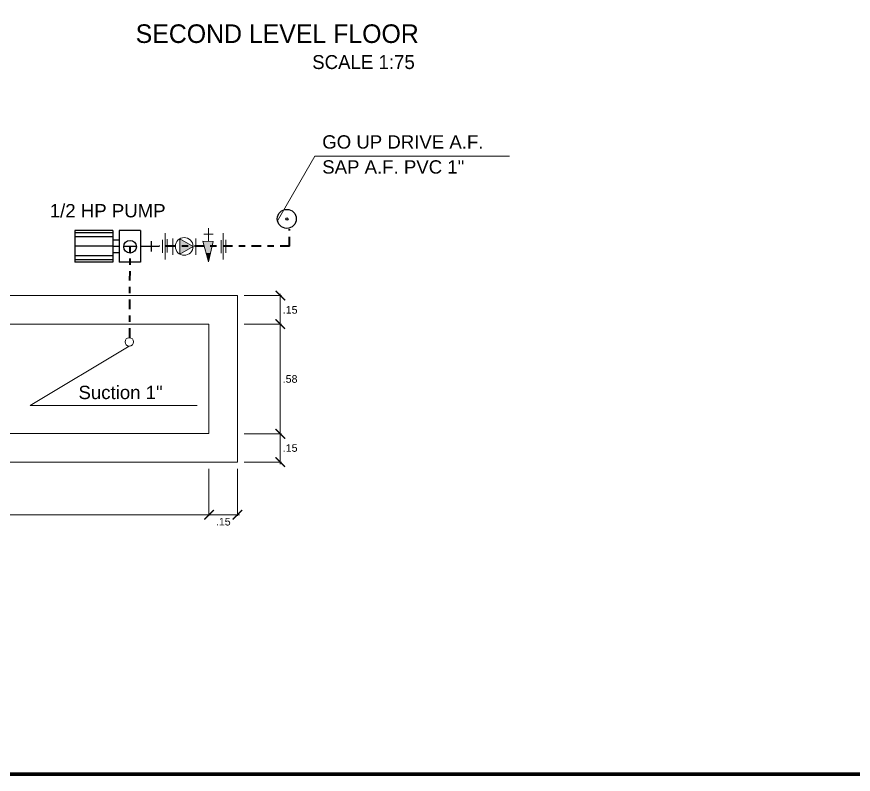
# Model space of a CAD drawing. Header units: millimetres. Extents: x 565 to 912, y 163 to 192.
# Drawn here: x 792.88 to 806.07, y 163.22 to 175.16 of the extents above; entities that cross this region are included whole.
import ezdxf

# ---------------------------------------------------------------- set-up
doc = ezdxf.new("R2010")
doc.units = ezdxf.units.MM
doc.header["$LTSCALE"] = 0.0125
doc.linetypes.add('ACAD_ISO10W100', pattern=[18, 12, -3, 0, -3])
for name, color, linetype, lineweight in [('AGUA', 4, 'ACAD_ISO10W100', 35), ('COLUMNAS', 162, 'Continuous', 40), ('COTAS', 9, 'Continuous', 9), ('MARKO', 186, 'Continuous', 80), ('proy', 254, 'Continuous', 0), ('SIMBAGUA', 40, 'Continuous', 0), ('TEXTAFR', 7, 'Continuous', 0)]:
    doc.layers.add(name, color=color, linetype=linetype, lineweight=lineweight)
doc.styles.add('ARIAL', font='arial.ttf')
doc.styles.add('NOMBRE-2', font='arial.ttf')
doc.dimstyles.new('ISO-25', dxfattribs={"dimtxt": 0.12, "dimasz": 0.15, "dimexe": 0.02, "dimexo": 0.1055, "dimgap": 0.05, "dimtad": 2, "dimtih": 1, "dimtoh": 1, "dimzin": 4, "dimdsep": 46, "dimtxsty": 'ARIAL', "dimblk": 'ARCHTICK', "dimcen": 2.5, "dimdle": 0.03, "dimclrd": 1, "dimclre": 2, "dimclrt": 256, "dimadec": 0, "dimazin": 0, "dimtfac": 1, "dimtmove": 0, "dimatfit": 0, "dimldrblk": 'ARCHTICK', "dimfxl": 0, "dimlwd": 13, "dimlwe": 9, "dimarcsym": 0})

# ---------------------------------------------------------------- blocks, each defined once
blk = doc.blocks.new('_ARCHTICK')
at = {"color": 0, "linetype": 'ByBlock', "const_width": 0.15}
blk.add_lwpolyline([(-0.5, -0.5), (0.5, 0.5)], dxfattribs=at)
blk = doc.blocks.new('*D225')
at = {"layer": 'COTAS', "color": 2, "lineweight": 9, "transparency": 16777216}
for p, q in [((796.468, 170.765), (797.057, 170.765)), ((796.468, 170.315), (797.057, 170.315))]:
    blk.add_line(p, q, dxfattribs=at)
at = {"layer": 'COTAS', "color": 1, "lineweight": 13, "transparency": 16777216}
blk.add_line((797.037, 170.795), (797.037, 170.285), dxfattribs=at)
at = {"layer": 'Defpoints', "color": 0, "transparency": 16777216}
for p in [(796.362, 170.765), (796.362, 170.315), (797.037, 170.315)]:
    blk.add_point(p, dxfattribs=at)
at = {"layer": 'COTAS', "color": 1, "lineweight": 13, "transparency": 16777216, "xscale": 0.15, "yscale": 0.15, "zscale": 0.15}
for p, rotation in [((797.037, 170.765), 90), ((797.037, 170.315), 270)]:
    blk.add_blockref('_ARCHTICK', p, dxfattribs=dict(at, rotation=rotation))
at = {"layer": 'COTAS', "transparency": 16777216, "insert": (797.193, 170.54), "char_height": 0.12, "attachment_point": 5, "style": 'ARIAL'}
blk.add_mtext('.15', dxfattribs=at)
blk = doc.blocks.new('*D226')
at = {"layer": 'COTAS', "color": 2, "lineweight": 9, "transparency": 16777216}
for p, q in [((796.468, 170.315), (797.057, 170.315)), ((796.468, 168.585), (797.057, 168.585))]:
    blk.add_line(p, q, dxfattribs=at)
at = {"layer": 'COTAS', "color": 1, "lineweight": 13, "transparency": 16777216}
blk.add_line((797.037, 170.345), (797.037, 168.555), dxfattribs=at)
at = {"layer": 'Defpoints', "color": 0, "transparency": 16777216}
for p in [(796.362, 170.315), (796.362, 168.585), (797.037, 168.585)]:
    blk.add_point(p, dxfattribs=at)
at = {"layer": 'COTAS', "color": 1, "lineweight": 13, "transparency": 16777216, "xscale": 0.15, "yscale": 0.15, "zscale": 0.15}
for p, rotation in [((797.037, 170.315), 90), ((797.037, 168.585), 270)]:
    blk.add_blockref('_ARCHTICK', p, dxfattribs=dict(at, rotation=rotation))
at = {"layer": 'COTAS', "transparency": 16777216, "insert": (797.192, 169.45), "char_height": 0.12, "attachment_point": 5, "style": 'ARIAL'}
blk.add_mtext('.58', dxfattribs=at)
blk = doc.blocks.new('*D227')
at = {"layer": 'COTAS', "color": 2, "lineweight": 9, "transparency": 16777216}
for p, q in [((796.468, 168.585), (797.057, 168.585)), ((796.468, 168.14), (797.057, 168.14))]:
    blk.add_line(p, q, dxfattribs=at)
at = {"layer": 'COTAS', "color": 1, "lineweight": 13, "transparency": 16777216}
blk.add_line((797.037, 168.615), (797.037, 168.11), dxfattribs=at)
at = {"layer": 'Defpoints', "color": 0, "transparency": 16777216}
for p in [(796.362, 168.585), (796.362, 168.14), (797.037, 168.14)]:
    blk.add_point(p, dxfattribs=at)
at = {"layer": 'COTAS', "color": 1, "lineweight": 13, "transparency": 16777216, "xscale": 0.15, "yscale": 0.15, "zscale": 0.15}
for p, rotation in [((797.037, 168.585), 90), ((797.037, 168.14), 270)]:
    blk.add_blockref('_ARCHTICK', p, dxfattribs=dict(at, rotation=rotation))
at = {"layer": 'COTAS', "transparency": 16777216, "insert": (797.193, 168.362), "char_height": 0.12, "attachment_point": 5, "style": 'ARIAL'}
blk.add_mtext('.15', dxfattribs=at)
blk = doc.blocks.new('*D230')
at = {"layer": 'COTAS', "color": 2, "lineweight": 9, "transparency": 16777216}
for p, q in [((786.282, 168.034), (786.282, 167.291)), ((795.913, 168.034), (795.913, 167.291))]:
    blk.add_line(p, q, dxfattribs=at)
at = {"layer": 'COTAS', "color": 1, "lineweight": 13, "transparency": 16777216}
blk.add_line((786.252, 167.311), (795.943, 167.311), dxfattribs=at)
at = {"layer": 'Defpoints', "color": 0, "transparency": 16777216}
for p in [(786.282, 168.14), (795.913, 168.14), (795.913, 167.311)]:
    blk.add_point(p, dxfattribs=at)
at = {"layer": 'COTAS', "color": 1, "lineweight": 13, "transparency": 16777216, "xscale": 0.15, "yscale": 0.15, "zscale": 0.15, "rotation": 180}
blk.add_blockref('_ARCHTICK', (786.282, 167.311), dxfattribs=at)
at = {"layer": 'COTAS', "color": 1, "lineweight": 13, "transparency": 16777216, "xscale": 0.15, "yscale": 0.15, "zscale": 0.15}
blk.add_blockref('_ARCHTICK', (795.913, 167.311), dxfattribs=at)
at = {"layer": 'COTAS', "transparency": 16777216, "insert": (791.098, 167.2), "char_height": 0.12, "attachment_point": 5, "style": 'ARIAL'}
blk.add_mtext('3.21', dxfattribs=at)
blk = doc.blocks.new('*D231')
at = {"layer": 'COTAS', "color": 2, "lineweight": 9, "transparency": 16777216}
for p, q in [((795.913, 168.034), (795.913, 167.291)), ((796.362, 168.034), (796.362, 167.291))]:
    blk.add_line(p, q, dxfattribs=at)
at = {"layer": 'COTAS', "color": 1, "lineweight": 13, "transparency": 16777216}
blk.add_line((795.883, 167.311), (796.392, 167.311), dxfattribs=at)
at = {"layer": 'Defpoints', "color": 0, "transparency": 16777216}
for p in [(795.913, 168.14), (796.362, 168.14), (796.362, 167.311)]:
    blk.add_point(p, dxfattribs=at)
at = {"layer": 'COTAS', "color": 1, "lineweight": 13, "transparency": 16777216, "xscale": 0.15, "yscale": 0.15, "zscale": 0.15, "rotation": 180}
blk.add_blockref('_ARCHTICK', (795.913, 167.311), dxfattribs=at)
at = {"layer": 'COTAS', "color": 1, "lineweight": 13, "transparency": 16777216, "xscale": 0.15, "yscale": 0.15, "zscale": 0.15}
blk.add_blockref('_ARCHTICK', (796.362, 167.311), dxfattribs=at)
at = {"layer": 'COTAS', "transparency": 16777216, "insert": (796.138, 167.2), "char_height": 0.12, "attachment_point": 5, "style": 'ARIAL'}
blk.add_mtext('.15', dxfattribs=at)

msp = doc.modelspace()

# ---------------------------------------------------------------- hatches: boundary and pattern name
at = {"layer": 'proy'}
msp.add_hatch(color=256, dxfattribs=at).paths.add_polyline_path([(795.45203, 171.4194), (795.66128, 171.54021), (795.45203, 171.66102)])
h = msp.add_hatch(color=256, dxfattribs=at)
h.paths.add_polyline_path([(795.8171, 171.621), (795.8693, 171.42827), (795.9354, 171.42827), (795.97996, 171.61878)])
h.paths.add_polyline_path([(795.8693, 171.42827), (795.88906, 171.35531), (795.91871, 171.35692), (795.9354, 171.42827)])
h = msp.add_hatch(color=256, dxfattribs=at)
h.paths.add_polyline_path([(795.93065, 171.43777), (795.86455, 171.43777), (795.88431, 171.36481), (795.91396, 171.36642)])
h.paths.add_polyline_path([(795.90002, 171.3068), (795.91396, 171.36642), (795.88431, 171.36481)])

# ---------------------------------------------------------------- linework, layer by layer
at = {"color": 4}
for p, q in [((793.79719, 171.7918), (793.79719, 171.29268)), ((794.39614, 171.7918), (793.79719, 171.7918)), ((794.39614, 171.7918), (794.39614, 171.29268)), ((794.49596, 171.7918), (794.49596, 171.29268)), ((794.83537, 171.7918), (794.49596, 171.7918)), ((794.83537, 171.7918), (794.83537, 171.29268)), ((794.39614, 171.64207), (794.49596, 171.64207)), ((794.39614, 171.44242), (794.49596, 171.44242)), ((794.39614, 171.29268), (793.79719, 171.29268)), ((794.83537, 171.29268), (794.49596, 171.29268))]:
    msp.add_line(p, q, dxfattribs=at)
at = {"color": 9}
for p, q in [((794.39614, 171.75711), (793.79719, 171.75711)), ((794.39614, 171.69087), (793.79719, 171.69087)), ((794.39614, 171.54224), (793.79719, 171.54224)), ((794.39614, 171.54224), (794.49596, 171.54224)), ((794.39614, 171.39361), (793.79719, 171.39361)), ((794.39614, 171.32737), (793.79719, 171.32737))]:
    msp.add_line(p, q, dxfattribs=at)
at = {"ltscale": 0.5}
for p, q in [((795.00733, 171.46238), (795.00733, 171.6221)), ((794.83537, 171.54224), (795.12543, 171.54224))]:
    msp.add_line(p, q, dxfattribs=at)
at = {"color": 3}
msp.add_line((794.56943, 171.54224), (794.76869, 171.54224), dxfattribs=at)
msp.add_circle((797.13994, 171.97497), 0.15)
msp.add_circle((797.14023, 171.97515), 0.01842, dxfattribs=at)
at = {"color": 4}
msp.add_circle((794.66906, 171.53601), 0.09983, dxfattribs=at)
at = {"layer": 'AGUA'}
for p, q in [((797.18392, 171.54224), (797.18392, 171.81465)), ((794.66386, 170.10155), (794.66906, 171.53601)), ((797.18392, 171.54224), (795.12543, 171.54224))]:
    msp.add_line(p, q, dxfattribs=at)
at = {"layer": 'MARKO'}
msp.add_lwpolyline([(776.97475, 191.71852), (776.97475, 163.21852), (840.56801, 163.21852), (840.56801, 191.71852)], close=True, dxfattribs=at)
at = {"layer": 'proy'}
for p, q in [((797.58214, 172.9628), (796.9936, 171.94204)), ((797.58214, 172.9628), (800.65064, 172.9628)), ((795.90477, 171.61981), (795.90477, 171.82874)), ((795.45203, 171.4194), (795.45203, 171.66102)), ((795.45203, 171.66102), (795.66128, 171.54021)), ((795.45203, 171.66102), (795.66128, 171.54021)), ((795.45203, 171.4194), (795.45203, 171.66102)), ((795.8171, 171.621), (795.90477, 171.2973)), ((795.97996, 171.61878), (795.8171, 171.621)), ((795.90477, 171.2973), (795.97996, 171.61878)), ((795.66128, 171.54021), (795.45203, 171.4194)), ((795.66128, 171.54021), (795.45203, 171.4194)), ((796.3624, 170.76465), (785.83249, 170.76465)), ((796.3624, 168.13965), (796.3624, 170.76465)), ((795.9124, 170.31465), (788.37876, 170.31465)), ((795.9124, 168.58965), (795.9124, 170.31465)), ((788.37876, 168.58965), (795.9124, 168.58965)), ((785.83249, 168.13965), (796.3624, 168.13965))]:
    msp.add_line(p, q, dxfattribs=at)
at = {"layer": 'proy', "ltscale": 0.35}
for p, q in [((795.22125, 171.74985), (795.22125, 171.33463)), ((795.83189, 171.73481), (795.97766, 171.73481)), ((796.13873, 171.33463), (796.13873, 171.74985)), ((795.18173, 171.64604), (795.18173, 171.43844)), ((795.25286, 171.65296), (795.25286, 171.44536)), ((795.34291, 171.66279), (795.34291, 171.40673)), ((795.70285, 171.66279), (795.70285, 171.40673)), ((796.10712, 171.43152), (796.10712, 171.63912)), ((796.17825, 171.43844), (796.17825, 171.64604)), ((795.34291, 171.5843), (795.34291, 171.50018))]:
    msp.add_line(p, q, dxfattribs=at)
msp.add_circle((795.52178, 171.54021), 0.1395, dxfattribs=at)
at = {"layer": 'SIMBAGUA'}
msp.add_circle((794.65682, 170.03442), 0.0675, dxfattribs=at)
at = {"layer": 'TEXTAFR', "color": 8}
for q in [(794.6567, 169.96692), (795.72718, 169.03487)]:
    msp.add_line((793.09119, 169.03487), q, dxfattribs=at)

# ---------------------------------------------------------------- texts
at = {"layer": 'COLUMNAS', "attachment_point": 1, "style": 'NOMBRE-2'}
for s, insert, char_height in [('{\\fVineta BT|b0|i0|c0|p82;SECOND LEVEL FLOOR}', (794.75723, 175.04117), 0.2929546), ('{\\fVineta BT|b0|i0|c0|p82;SCALE 1:75}', (797.54024, 174.55687), 0.219716)]:
    msp.add_mtext(s, dxfattribs=dict(at, insert=insert, char_height=char_height))
at = {"layer": 'proy', "style": 'ARIAL'}
for s, p in [('GO UP DRIVE A.F.', (797.6983, 173.08282, -10.24487)), ('SAP A.F. PVC 1"', (797.69832, 172.68876, -10.24487)), ('1/2 HP PUMP', (793.4027, 171.99857, -10.24487)), ('Suction 1"', (793.85516, 169.13324, -20.48974))]:
    msp.add_text(s, height=0.21, dxfattribs=at).set_placement(p)

# ---------------------------------------------------------------- dimensions: what is measured, and where the dimension line sits
at = {"layer": 'COTAS'}
dim = msp.add_linear_dim(base=(797.03716, 170.31465), p1=(796.3624, 170.76465), p2=(796.3624, 170.31465), angle=90, text='.15', dimstyle='ISO-25', dxfattribs=at)
dim.commit()
dim.dimension.update_dxf_attribs({"geometry": '*D225', "text_midpoint": (797.19272, 170.53965)})
for base, p1, p2, text, picture, middle in [((797.03716, 168.58501), (796.3624, 170.31465), (796.3624, 168.58501), '.58', '*D226', (797.19239, 169.44983)), ((797.03716, 168.13965), (796.3624, 168.58501), (796.3624, 168.13965), '.15', '*D227', (797.19272, 168.36233))]:
    dim = msp.add_linear_dim(base=base, p1=p1, p2=p2, angle=90, text=text, dimstyle='ISO-25', override={"dimtmove": 1}, dxfattribs=at)
    dim.commit()
    dim.dimension.update_dxf_attribs({"geometry": picture, "text_midpoint": middle})
for base, p1, p2, text, picture, middle in [((795.91299, 167.3109), (786.28249, 168.13965), (795.91299, 168.13965), '3.21', '*D230', (791.09774, 167.19959)), ((796.3624, 167.3109), (795.91299, 168.13965), (796.3624, 168.13965), '.15', '*D231', (796.13769, 167.19963))]:
    dim = msp.add_linear_dim(base=base, p1=p1, p2=p2, text=text, dimstyle='ISO-25', override={"dimtmove": 1}, dxfattribs=at)
    dim.commit()
    dim.dimension.update_dxf_attribs({"geometry": picture, "text_midpoint": middle})

doc.saveas('drawing.dxf')
